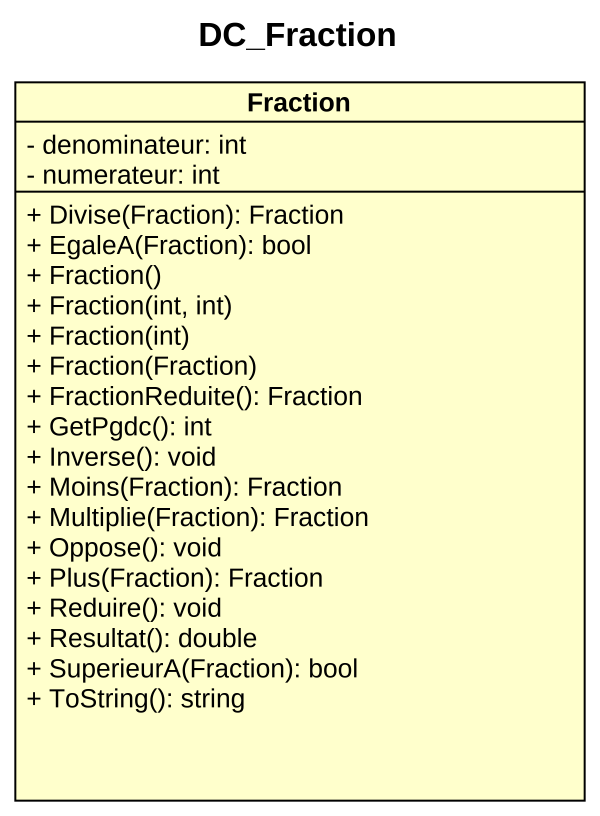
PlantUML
@startuml
title DC_Fraction
hide circle
hide empty members
skinparam classAttributeIconSize 0
class Fraction {
  - denominateur: int
  - numerateur: int
  + Divise(Fraction): Fraction
  + EgaleA(Fraction): bool
  + Fraction()
  + Fraction(int, int)
  + Fraction(int)
  + Fraction(Fraction)
  + FractionReduite(): Fraction
  + GetPgdc(): int
  + Inverse(): void
  + Moins(Fraction): Fraction
  + Multiplie(Fraction): Fraction
  + Oppose(): void
  + Plus(Fraction): Fraction
  + Reduire(): void
  + Resultat(): double
  + SuperieurA(Fraction): bool
  + ToString(): string
}
@enduml
